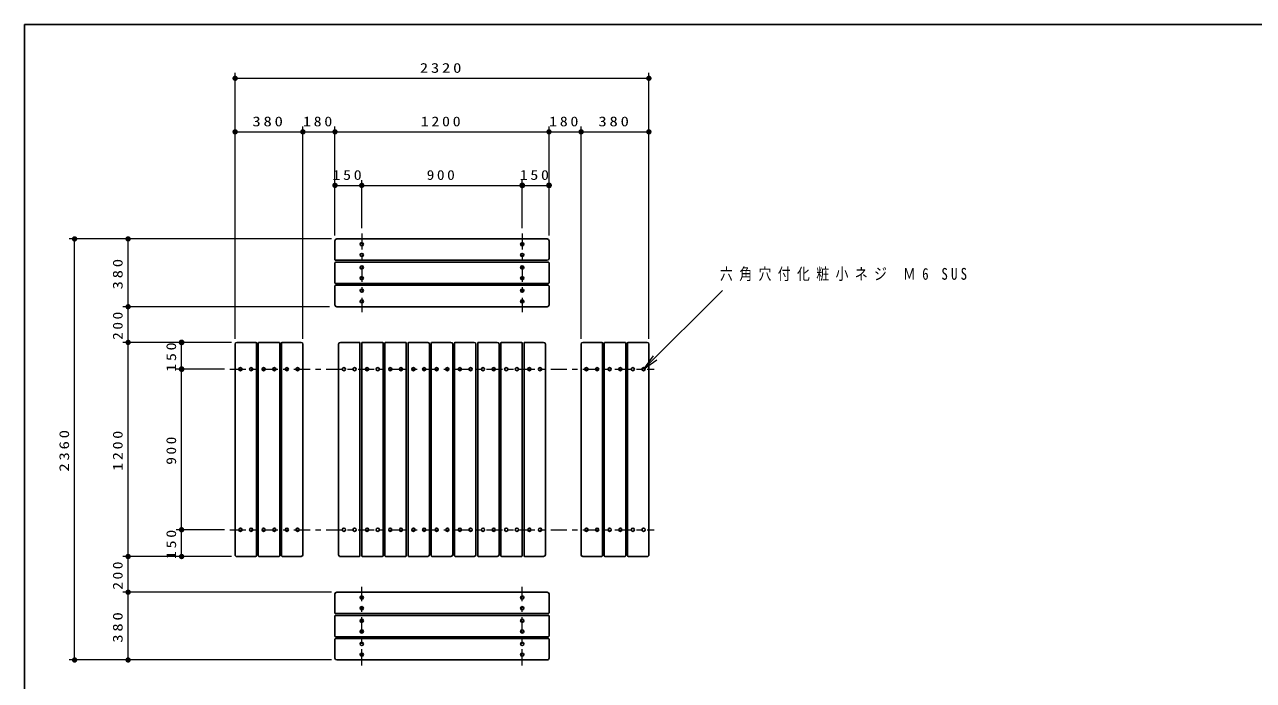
# Model space of a CAD drawing. Units: millimetres on the paper, with parts at other scales. Extents: x -365 to 0, y -5 to 257.
# Drawn here: x -365 to -135.3, y 134.5 to 257 of the extents above; entities that cross this region are included whole.
import ezdxf

# ---------------------------------------------------------------- set-up
doc = ezdxf.new("R2010")
doc.units = ezdxf.units.MM
doc.linetypes.add('USER2', pattern=[6, 3, -1, 1, -1])
doc.layers.add('1_30', color=3, linetype='Continuous', lineweight=25)
doc.layers.add('NAKAMURA図枠', color=7, linetype='Continuous', lineweight=13)
doc.styles.add('ＭＳ ゴシック', font='')
doc.styles.get('ＭＳ ゴシック').set_extended_font_data('MS Gothic')

# ---------------------------------------------------------------- blocks, each defined once
blk = doc.blocks.new('open_arrow')
at = {"color": 0, "linetype": 'Continuous', "lineweight": -2}
blk.add_lwpolyline([(7.5, 1.25), (0, 0), (7.5, -1.25)], dxfattribs=at)
blk = doc.blocks.new('filled_dot')
at = {"color": 0, "linetype": 'Continuous', "lineweight": -2, "const_width": 1.25}
blk.add_lwpolyline([(-0.625, 0, 1), (0.625, 0, 1)], format="xyb", close=True, dxfattribs=at)

msp = doc.modelspace()

# ---------------------------------------------------------------- linework, layer by layer
at = {"layer": '1_30', "color": 7, "lineweight": 13}
for p, q in [((-325.652, 198.295), (-325.652, 247.961)), ((-325.652, 246.961), (-248.319, 246.961)), ((-248.319, 198.295), (-248.319, 247.961)), ((-325.652, 198.295), (-325.652, 237.961)), ((-325.652, 236.961), (-312.985, 236.961)), ((-312.985, 198.295), (-312.985, 237.961)), ((-312.985, 198.295), (-312.985, 237.961)), ((-312.985, 236.961), (-306.985, 236.961)), ((-306.985, 218.918), (-306.985, 237.961)), ((-306.985, 217.961), (-306.985, 237.961)), ((-306.985, 236.961), (-266.985, 236.961)), ((-266.985, 228.961), (-266.985, 237.961)), ((-266.985, 217.961), (-266.985, 237.961)), ((-266.985, 236.961), (-260.985, 236.961)), ((-260.985, 198.295), (-260.985, 237.961)), ((-260.985, 236.961), (-248.319, 236.961)), ((-248.319, 198.295), (-248.319, 237.961)), ((-306.985, 217.628), (-306.985, 227.961)), ((-301.985, 218.961), (-301.985, 227.961)), ((-271.985, 218.961), (-271.985, 227.961)), ((-266.985, 217.628), (-266.985, 227.961)), ((-306.985, 226.961), (-301.985, 226.961)), ((-301.985, 226.961), (-271.985, 226.961)), ((-271.985, 226.961), (-266.985, 226.961)), ((-307.985, 216.961), (-356.652, 216.961)), ((-355.652, 138.295), (-355.652, 216.961)), ((-307.652, 216.961), (-346.652, 216.961)), ((-345.652, 204.295), (-345.652, 216.961)), ((-249.319, 192.628), (-234.561, 207.302)), ((-307.985, 204.295), (-346.652, 204.295)), ((-345.652, 197.628), (-345.652, 204.295)), ((-337.652, 197.628), (-346.652, 197.628)), ((-327.118, 197.628), (-346.652, 197.628)), ((-345.652, 157.628), (-345.652, 197.628)), ((-326.319, 197.628), (-336.652, 197.628)), ((-335.652, 192.628), (-335.652, 197.628)), ((-327.652, 192.628), (-336.652, 192.628)), ((-335.652, 162.628), (-335.652, 192.628)), ((-327.652, 162.628), (-336.652, 162.628)), ((-335.652, 157.628), (-335.652, 162.628)), ((-326.652, 157.628), (-346.652, 157.628)), ((-326.652, 157.628), (-346.652, 157.628)), ((-345.652, 150.961), (-345.652, 157.628)), ((-326.319, 157.628), (-336.652, 157.628)), ((-307.985, 150.961), (-346.652, 150.961)), ((-307.652, 150.961), (-346.652, 150.961)), ((-345.652, 138.295), (-345.652, 150.961)), ((-307.652, 138.295), (-356.652, 138.295)), ((-307.652, 138.295), (-346.652, 138.295))]:
    msp.add_line(p, q, dxfattribs=at)
at = {"layer": '1_30'}
for p, q in [((-306.985, 216.628), (-306.985, 213.128)), ((-306.652, 216.961), (-267.318, 216.961)), ((-266.985, 216.628), (-266.985, 213.295)), ((-306.985, 212.461), (-306.985, 208.795)), ((-306.819, 212.961), (-267.318, 212.961)), ((-306.819, 212.628), (-267.152, 212.628)), ((-266.985, 212.461), (-266.985, 208.795)), ((-306.985, 208.128), (-306.985, 204.628)), ((-306.819, 208.628), (-267.152, 208.628)), ((-306.819, 208.295), (-267.152, 208.295)), ((-266.985, 208.128), (-266.985, 204.628)), ((-306.652, 204.295), (-267.319, 204.295)), ((-325.319, 197.628), (-321.819, 197.628)), ((-321.152, 197.628), (-317.485, 197.628)), ((-316.819, 197.628), (-313.319, 197.628)), ((-305.985, 197.628), (-302.485, 197.628)), ((-301.819, 197.628), (-298.152, 197.628)), ((-297.485, 197.628), (-293.819, 197.628)), ((-293.152, 197.628), (-289.652, 197.628)), ((-288.819, 197.628), (-285.319, 197.628)), ((-284.485, 197.628), (-280.985, 197.628)), ((-280.152, 197.628), (-276.652, 197.628)), ((-272.152, 197.628), (-275.819, 197.628)), ((-267.985, 197.628), (-271.485, 197.628)), ((-257.152, 197.628), (-260.652, 197.628)), ((-252.819, 197.628), (-256.485, 197.628)), ((-248.652, 197.628), (-252.152, 197.628)), ((-325.652, 157.961), (-325.652, 197.295)), ((-321.652, 157.795), (-321.652, 197.461)), ((-321.319, 157.795), (-321.319, 197.461)), ((-317.319, 157.795), (-317.319, 197.461)), ((-316.985, 157.795), (-316.985, 197.461)), ((-312.985, 157.961), (-312.985, 197.295)), ((-306.319, 197.295), (-306.319, 157.961)), ((-302.319, 197.461), (-302.319, 157.795)), ((-301.985, 197.461), (-301.985, 157.795)), ((-297.985, 197.461), (-297.985, 157.795)), ((-297.652, 197.461), (-297.652, 157.795)), ((-293.652, 197.461), (-293.652, 174.946)), ((-293.319, 197.461), (-293.319, 174.946)), ((-289.319, 197.295), (-289.319, 174.946)), ((-288.985, 197.461), (-288.985, 174.946)), ((-284.985, 197.295), (-284.985, 174.946)), ((-284.652, 197.461), (-284.652, 174.946)), ((-280.652, 197.295), (-280.652, 174.946)), ((-280.319, 197.461), (-280.319, 174.946)), ((-276.319, 197.295), (-276.319, 157.961)), ((-275.985, 197.461), (-275.985, 157.795)), ((-271.985, 197.461), (-271.985, 157.795)), ((-271.652, 197.461), (-271.652, 157.795)), ((-267.652, 197.295), (-267.652, 157.961)), ((-260.985, 157.961), (-260.985, 197.295)), ((-256.985, 157.795), (-256.985, 197.461)), ((-256.652, 157.795), (-256.652, 197.461)), ((-252.652, 157.795), (-252.652, 197.461)), ((-252.319, 157.795), (-252.319, 197.461)), ((-248.319, 157.961), (-248.319, 197.295)), ((-293.652, 174.946), (-293.652, 157.795)), ((-293.319, 174.946), (-293.319, 157.795)), ((-289.319, 174.946), (-289.319, 157.961)), ((-288.985, 174.946), (-288.985, 157.795)), ((-284.985, 174.946), (-284.985, 157.961)), ((-284.652, 174.946), (-284.652, 157.795)), ((-280.652, 174.946), (-280.652, 157.961)), ((-280.319, 174.946), (-280.319, 157.795)), ((-325.319, 157.628), (-321.819, 157.628)), ((-321.152, 157.628), (-317.485, 157.628)), ((-316.819, 157.628), (-313.319, 157.628)), ((-305.985, 157.628), (-302.485, 157.628)), ((-301.819, 157.628), (-298.152, 157.628)), ((-297.485, 157.628), (-293.819, 157.628)), ((-293.152, 157.628), (-289.652, 157.628)), ((-288.819, 157.628), (-285.319, 157.628)), ((-284.485, 157.628), (-280.985, 157.628)), ((-280.152, 157.628), (-276.652, 157.628)), ((-272.152, 157.628), (-275.819, 157.628)), ((-267.985, 157.628), (-271.485, 157.628)), ((-257.152, 157.628), (-260.652, 157.628)), ((-252.819, 157.628), (-256.485, 157.628)), ((-248.652, 157.628), (-252.152, 157.628)), ((-306.985, 147.128), (-306.985, 150.628)), ((-306.652, 150.961), (-267.319, 150.961)), ((-266.985, 147.128), (-266.985, 150.628)), ((-306.985, 142.795), (-306.985, 146.461)), ((-306.819, 146.961), (-267.152, 146.961)), ((-306.819, 146.628), (-267.152, 146.628)), ((-266.985, 142.795), (-266.985, 146.461)), ((-306.819, 142.628), (-267.152, 142.628)), ((-306.985, 138.628), (-306.985, 142.128)), ((-306.819, 142.295), (-267.152, 142.295)), ((-266.985, 138.628), (-266.985, 142.128)), ((-306.652, 138.295), (-267.319, 138.295))]:
    msp.add_line(p, q, dxfattribs=at)
at = {"layer": '1_30', "color": 7, "linetype": 'USER2', "lineweight": 13}
for p, q in [((-301.985, 217.961), (-301.985, 203.295)), ((-271.985, 217.961), (-271.985, 203.295)), ((-326.652, 192.628), (-247.319, 192.628)), ((-326.652, 162.628), (-247.319, 162.628)), ((-301.985, 137.295), (-301.985, 151.961)), ((-271.985, 137.295), (-271.985, 151.961))]:
    msp.add_line(p, q, dxfattribs=at)
at = {"layer": '1_30'}
for centre in [(-301.985, 215.961), (-271.985, 215.961), (-301.985, 213.961), (-271.985, 213.961), (-301.985, 211.628), (-271.985, 211.628), (-301.985, 209.628), (-271.985, 209.628), (-301.985, 207.295), (-271.985, 207.295), (-301.985, 205.295), (-271.985, 205.295), (-324.652, 192.628), (-322.652, 192.628), (-320.318, 192.628), (-318.318, 192.628), (-315.985, 192.628), (-313.985, 192.628), (-305.319, 192.628), (-303.319, 192.628), (-300.985, 192.628), (-298.985, 192.628), (-296.652, 192.628), (-294.652, 192.628), (-292.319, 192.628), (-290.319, 192.628), (-287.985, 192.628), (-285.985, 192.628), (-283.652, 192.628), (-281.652, 192.628), (-279.319, 192.628), (-277.319, 192.628), (-274.985, 192.628), (-272.985, 192.628), (-270.652, 192.628), (-268.652, 192.628), (-259.985, 192.628), (-257.985, 192.628), (-255.652, 192.628), (-253.652, 192.628), (-251.319, 192.628), (-249.319, 192.628), (-324.652, 162.628), (-322.652, 162.628), (-320.318, 162.628), (-318.318, 162.628), (-315.985, 162.628), (-313.985, 162.628), (-305.319, 162.628), (-303.319, 162.628), (-300.985, 162.628), (-298.985, 162.628), (-296.652, 162.628), (-294.652, 162.628), (-292.319, 162.628), (-290.319, 162.628), (-287.985, 162.628), (-285.985, 162.628), (-283.652, 162.628), (-281.652, 162.628), (-279.319, 162.628), (-277.319, 162.628), (-274.985, 162.628), (-272.985, 162.628), (-270.652, 162.628), (-268.652, 162.628), (-259.985, 162.628), (-257.985, 162.628), (-255.652, 162.628), (-253.652, 162.628), (-251.319, 162.628), (-249.319, 162.628), (-301.985, 149.961), (-271.985, 149.961), (-301.985, 147.961), (-271.985, 147.961), (-301.985, 145.628), (-271.985, 145.628), (-301.985, 143.628), (-271.985, 143.628), (-301.985, 141.295), (-271.985, 141.295), (-301.985, 139.295), (-271.985, 139.295)]:
    msp.add_circle(centre, 0.3, dxfattribs=at)
for centre, radius, start, end in [((-306.652, 216.628), 0.333, 89.99998, 179.99995), ((-267.318, 216.628), 0.333, 0, 89.99998), ((-306.819, 213.128), 0.167, 179.99995, 269.99995), ((-306.819, 212.461), 0.167, 89.99998, 179.99995), ((-267.318, 213.295), 0.333, 270.00002, 0), ((-267.152, 212.461), 0.167, 359.99993, 89.99997), ((-306.819, 208.795), 0.167, 179.99995, 269.99995), ((-306.819, 208.128), 0.167, 89.99998, 179.99995), ((-267.152, 208.795), 0.167, 269.99995, 359.99993), ((-267.152, 208.128), 0.167, 359.99993, 89.99997), ((-306.652, 204.628), 0.333, 179.99995, 269.99995), ((-267.319, 204.628), 0.333, 269.99995, 359.99993), ((-325.319, 197.295), 0.333, 89.99998, 179.99996), ((-321.819, 197.461), 0.167, 0, 89.99998), ((-321.152, 197.461), 0.167, 89.99998, 179.99996), ((-317.485, 197.461), 0.167, 0, 89.99998), ((-316.819, 197.461), 0.167, 89.99998, 179.99996), ((-313.319, 197.295), 0.333, 0, 89.99998), ((-305.985, 197.295), 0.333, 89.99998, 179.99996), ((-302.485, 197.461), 0.167, 0, 89.99998), ((-301.819, 197.461), 0.167, 89.99998, 179.99996), ((-298.152, 197.461), 0.167, 0, 89.99998), ((-297.485, 197.461), 0.167, 89.99998, 179.99996), ((-293.819, 197.461), 0.167, 0, 89.99998), ((-293.152, 197.461), 0.167, 89.99998, 179.99996), ((-289.652, 197.295), 0.333, 0, 89.99998), ((-288.819, 197.461), 0.167, 89.99998, 179.99996), ((-285.319, 197.295), 0.333, 0, 89.99998), ((-284.485, 197.461), 0.167, 89.99998, 179.99996), ((-280.985, 197.295), 0.333, 0, 89.99998), ((-280.152, 197.461), 0.167, 89.99998, 179.99996), ((-276.652, 197.295), 0.333, 0, 89.99998), ((-275.819, 197.461), 0.167, 89.99998, 179.99996), ((-272.152, 197.461), 0.167, 0, 89.99998), ((-271.485, 197.461), 0.167, 89.99998, 179.99996), ((-267.985, 197.295), 0.333, 0, 89.99998), ((-260.652, 197.295), 0.333, 89.99998, 179.99996), ((-257.152, 197.461), 0.167, 0, 89.99998), ((-256.485, 197.461), 0.167, 89.99998, 179.99996), ((-252.819, 197.461), 0.167, 0, 89.99998), ((-252.152, 197.461), 0.167, 89.99998, 179.99996), ((-248.652, 197.295), 0.333, 0, 89.99998), ((-325.319, 157.961), 0.333, 179.99998, 270.00003), ((-321.819, 157.795), 0.167, 270.00002, 0), ((-321.152, 157.795), 0.167, 179.99998, 270.00003), ((-317.485, 157.795), 0.167, 270.00002, 0), ((-316.819, 157.795), 0.167, 179.99998, 270.00003), ((-313.319, 157.961), 0.333, 270.00002, 0), ((-305.985, 157.961), 0.333, 179.99998, 270.00003), ((-302.485, 157.795), 0.167, 270.00002, 0), ((-301.819, 157.795), 0.167, 179.99998, 270.00003), ((-298.152, 157.795), 0.167, 270.00002, 0), ((-297.485, 157.795), 0.167, 179.99998, 270.00003), ((-293.819, 157.795), 0.167, 270.00002, 0), ((-293.152, 157.795), 0.167, 179.99998, 270.00003), ((-289.652, 157.961), 0.333, 270.00002, 0), ((-288.819, 157.795), 0.167, 179.99998, 270.00003), ((-285.319, 157.961), 0.333, 270.00002, 0), ((-284.485, 157.795), 0.167, 179.99998, 270.00003), ((-280.985, 157.961), 0.333, 270.00002, 0), ((-280.152, 157.795), 0.167, 179.99998, 270.00003), ((-276.652, 157.961), 0.333, 270.00002, 0), ((-275.819, 157.795), 0.167, 179.99996, 269.99995), ((-272.152, 157.795), 0.167, 269.99996, 0), ((-271.485, 157.795), 0.167, 179.99996, 269.99995), ((-267.985, 157.961), 0.333, 270.00002, 0), ((-260.652, 157.961), 0.333, 179.99996, 269.99995), ((-257.152, 157.795), 0.167, 269.99996, 0), ((-256.485, 157.795), 0.167, 179.99996, 269.99995), ((-252.819, 157.795), 0.167, 269.99996, 0), ((-252.152, 157.795), 0.167, 179.99996, 269.99995), ((-248.652, 157.961), 0.333, 269.99996, 0), ((-306.652, 150.628), 0.333, 90, 179.99998), ((-267.319, 150.628), 0.333, 0.00001, 90), ((-306.819, 147.128), 0.167, 179.99998, 269.99995), ((-267.152, 147.128), 0.167, 269.99998, 0.00001), ((-306.819, 146.461), 0.167, 90, 179.99998), ((-267.152, 146.461), 0.167, 0.00001, 90), ((-306.819, 142.795), 0.167, 179.99998, 269.99995), ((-267.152, 142.795), 0.167, 269.99998, 0.00001), ((-306.819, 142.128), 0.167, 90, 179.99998), ((-267.152, 142.128), 0.167, 0.00001, 90), ((-306.652, 138.628), 0.333, 179.99998, 269.99995), ((-267.319, 138.628), 0.333, 269.99998, 0.00001)]:
    msp.add_arc(centre, radius, start, end, dxfattribs=at)
at = {"layer": 'NAKAMURA図枠', "color": 20, "lineweight": 25}
for p, q in [((-365, 257), (-365, 0)), ((0, 257), (-365, 257))]:
    msp.add_line(p, q, dxfattribs=at)

# ---------------------------------------------------------------- block references
at = {"layer": '1_30', "color": 7, "lineweight": 13, "xscale": 0.4, "yscale": 0.4}
for p in [(-325.652, 246.961), (-325.652, 236.961), (-312.985, 236.961), (-306.985, 236.961), (-266.985, 236.961), (-260.985, 236.961), (-306.985, 226.961)]:
    msp.add_blockref('filled_dot', p, dxfattribs=at)
at = {"layer": '1_30', "color": 7, "lineweight": 13}
for name, p, xscale, yscale, rotation in [('filled_dot', (-248.319, 246.961), 0.4, 0.4, 180), ('filled_dot', (-312.985, 236.961), 0.4, 0.4, 180), ('filled_dot', (-306.985, 236.961), 0.4, 0.4, 180), ('filled_dot', (-266.985, 236.961), 0.4, 0.4, 180), ('filled_dot', (-260.985, 236.961), 0.4, 0.4, 180), ('filled_dot', (-248.319, 236.961), 0.4, 0.4, 180), ('filled_dot', (-301.985, 226.961), 0.4, 0.4, 180), ('filled_dot', (-271.985, 226.961), 0.431, 0.431, 180), ('filled_dot', (-266.985, 226.961), 0.431, 0.431, 180), ('filled_dot', (-355.652, 216.961), 0.4, 0.4, 270), ('filled_dot', (-345.652, 216.961), 0.4, 0.4, 270), ('filled_dot', (-345.652, 204.295), 0.4, 0.4, 90), ('filled_dot', (-345.652, 204.295), 0.4, 0.4, 270), ('filled_dot', (-345.652, 197.628), 0.4, 0.4, 90), ('filled_dot', (-345.652, 197.628), 0.4, 0.4, 270), ('filled_dot', (-335.652, 197.628), 0.431, 0.431, 270), ('filled_dot', (-335.652, 192.628), 0.431, 0.431, 270), ('open_arrow', (-249.319, 192.628), 0.4, 0.4, 44.8), ('filled_dot', (-335.652, 162.628), 0.4, 0.4, 270), ('filled_dot', (-345.652, 157.628), 0.4, 0.4, 90), ('filled_dot', (-345.652, 157.628), 0.4, 0.4, 270), ('filled_dot', (-335.652, 157.628), 0.4, 0.4, 90), ('filled_dot', (-345.652, 150.961), 0.4, 0.4, 90), ('filled_dot', (-345.652, 150.961), 0.4, 0.4, 270), ('filled_dot', (-355.652, 138.295), 0.4, 0.4, 90), ('filled_dot', (-345.652, 138.295), 0.4, 0.4, 90)]:
    msp.add_blockref(name, p, dxfattribs=dict(at, xscale=xscale, yscale=yscale, rotation=rotation))

# ---------------------------------------------------------------- texts
at = {"layer": '1_30', "color": 7, "style": 'ＭＳ ゴシック'}
for s, insert, char_height, attachment_point in [('\\T1.33;\\W1.25;2320', (-286.985, 247.961), 1.833, 8), ('\\T1.33;\\W1.25;380', (-319.319, 237.961), 1.833, 8), ('\\T1.33;\\W1.2;180', (-309.985, 237.961), 1.833, 8), ('\\T1.33;\\W1.2;1200', (-286.985, 237.961), 1.833, 8), ('\\T1.33;\\W1.2;180', (-263.985, 237.961), 1.833, 8), ('\\T1.33;\\W1.25;380', (-254.652, 237.961), 1.833, 8), ('\\T1.33;\\W1.2;150', (-304.485, 227.961), 1.833, 8), ('\\T1.33;\\W1.15;900', (-286.985, 227.961), 1.833, 8), ('\\T1.33;\\W1.2;150', (-269.485, 227.961), 1.833, 8), ('\\T1.5;\\W0.8;六角穴付化粧小ネジ\\~Ｍ6\\~SUS', (-235.026, 210.302), 2.199, 4)]:
    msp.add_mtext(s, dxfattribs=dict(at, insert=insert, char_height=char_height, attachment_point=attachment_point))
at = {"layer": '1_30', "color": 7, "char_height": 1.833, "attachment_point": 8, "rotation": 90, "style": 'ＭＳ ゴシック'}
for s, insert in [('\\T1.33;\\W1.25;380', (-346.652, 210.628)), ('\\T1.33;\\W1.15;200', (-346.652, 200.961)), ('\\T1.33;\\W1.2;150', (-336.652, 195.128)), ('\\T1.33;\\W1.25;2360', (-356.652, 177.628)), ('\\T1.33;\\W1.2;1200', (-346.652, 177.628)), ('\\T1.33;\\W1.15;900', (-336.652, 177.628)), ('\\T1.33;\\W1.2;150', (-336.652, 160.128)), ('\\T1.33;\\W1.15;200', (-346.652, 154.295)), ('\\T1.33;\\W1.25;380', (-346.652, 144.628))]:
    msp.add_mtext(s, dxfattribs=dict(at, insert=insert))

doc.saveas('drawing.dxf')
